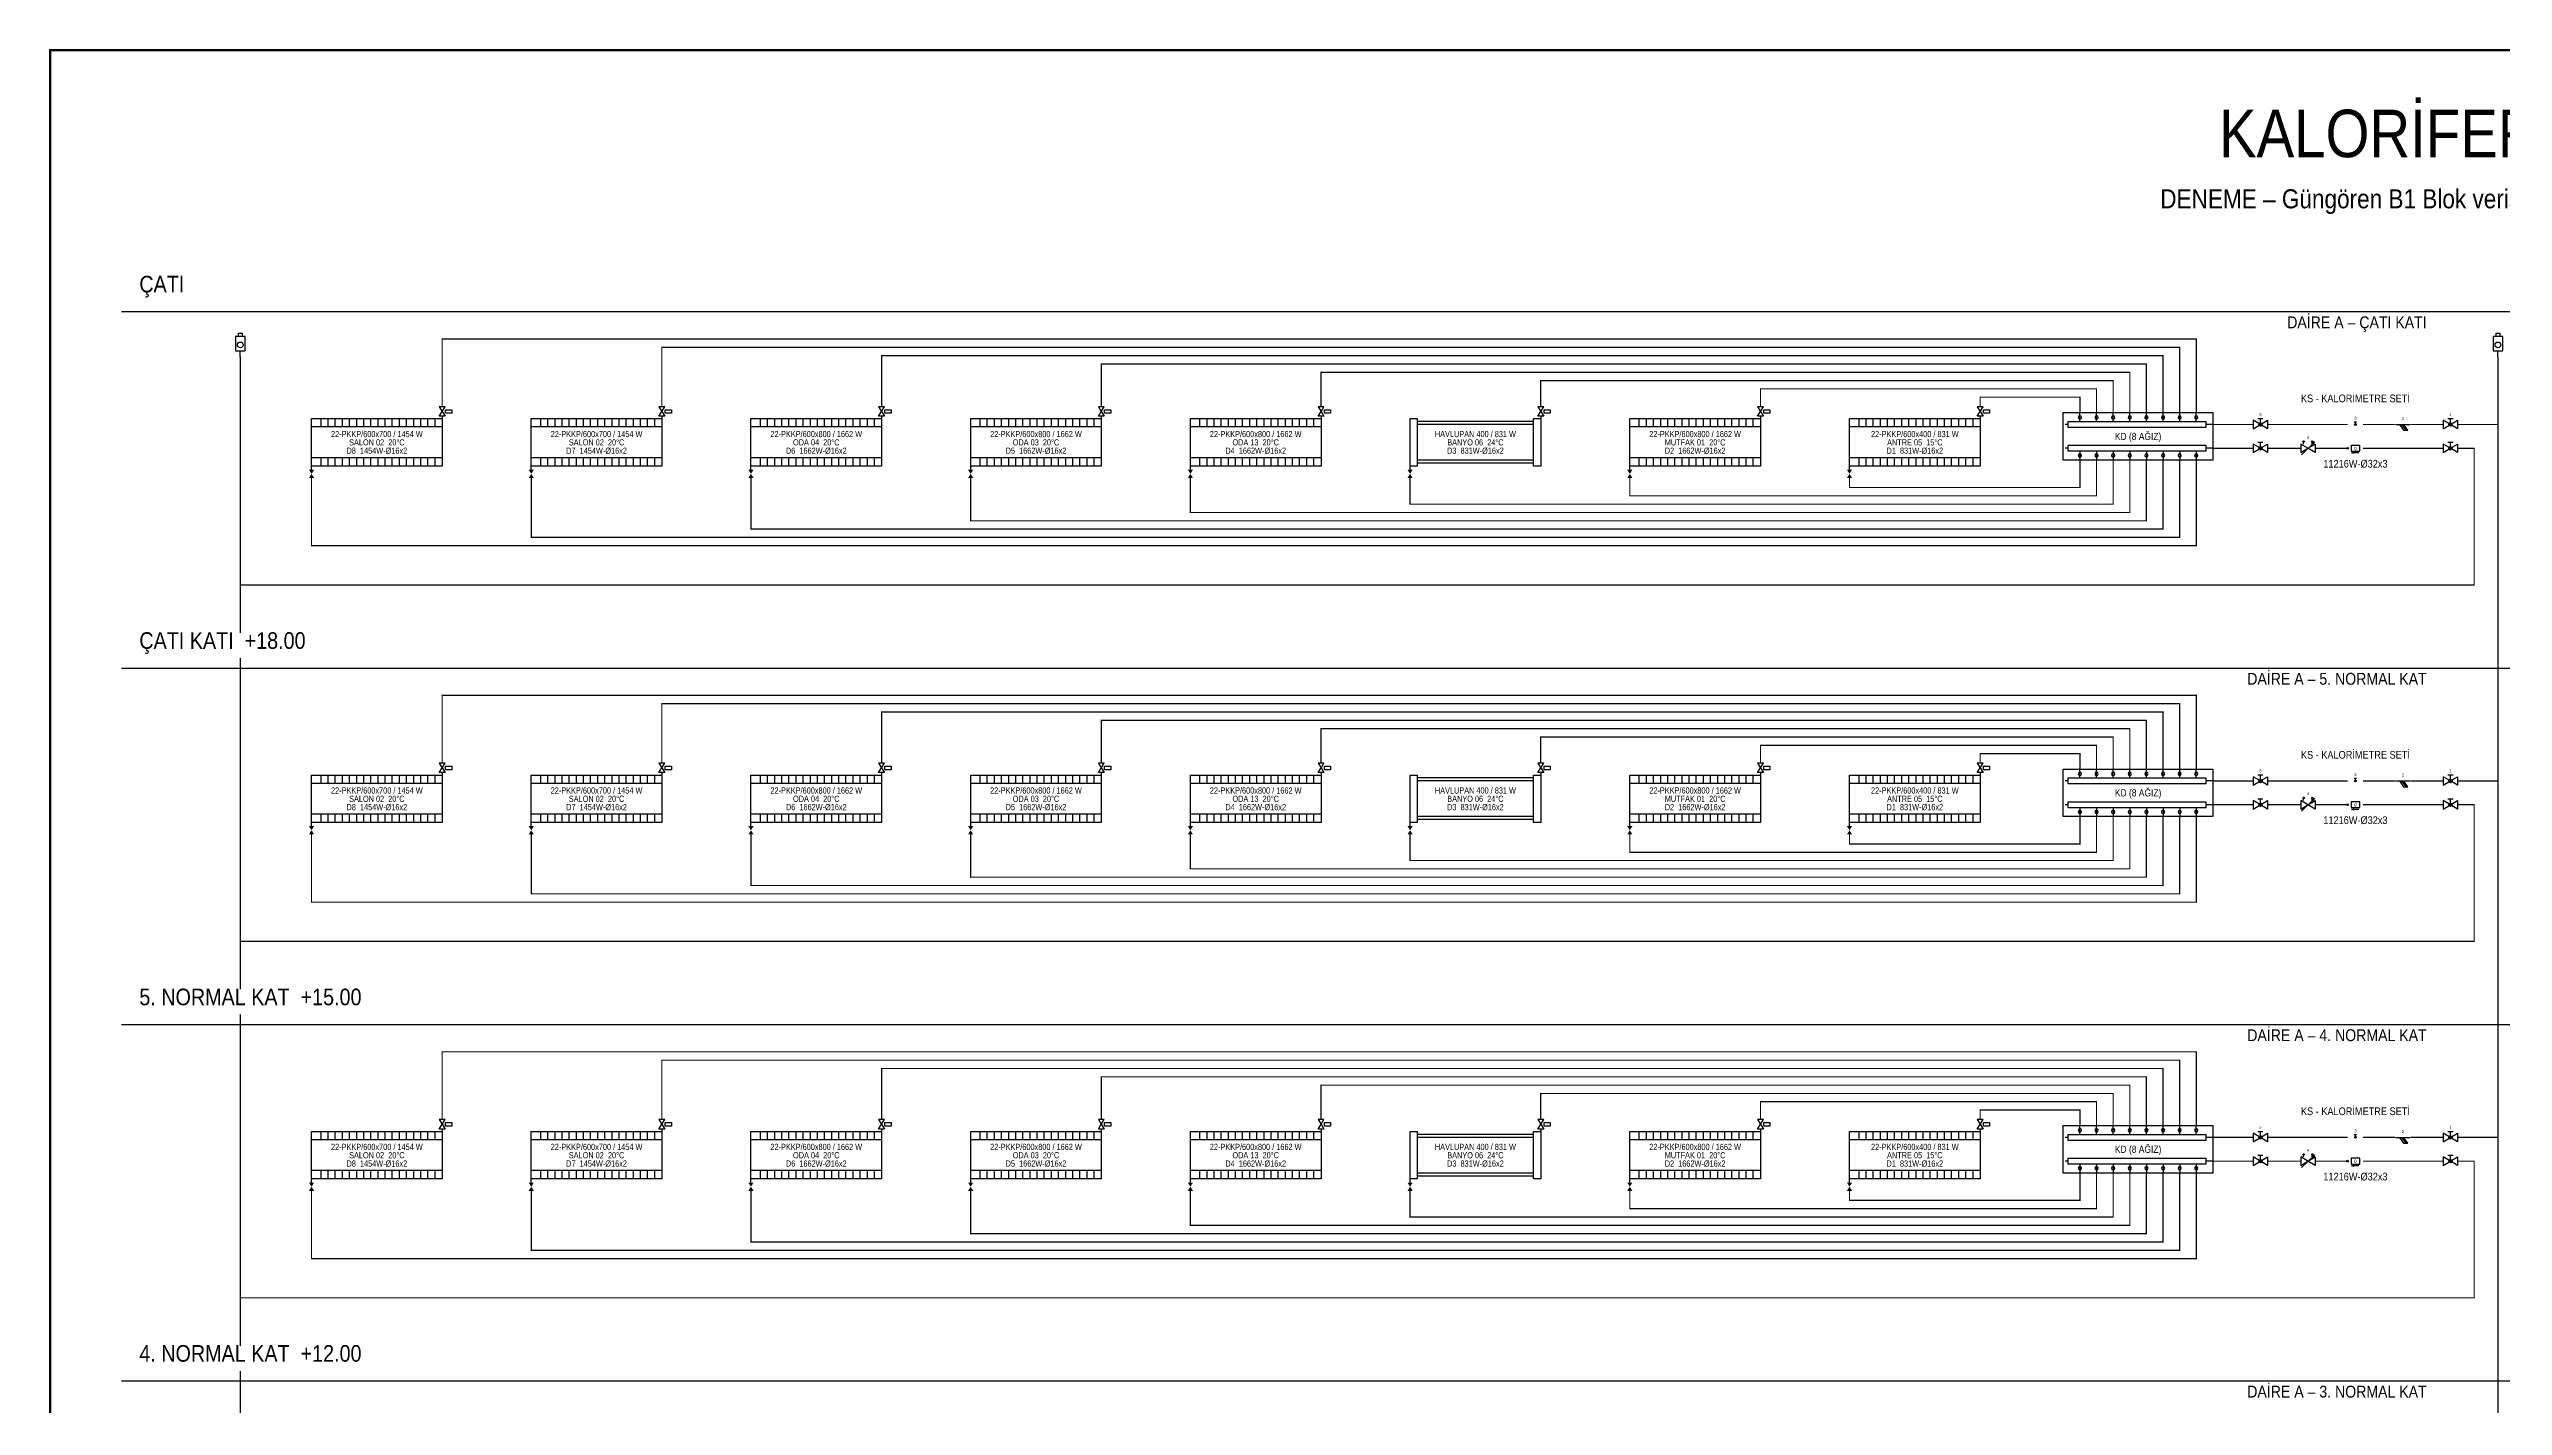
# Model space of a CAD drawing. Header units: centimetres. Extents: x -61 to 14522, y -12981 to 1521.
# Drawn here: x 1939 to 4005, y -1512 to -370 of the extents above; entities that cross this region are included whole.
import ezdxf
from ezdxf.enums import TextEntityAlignment as Align

# ---------------------------------------------------------------- set-up
doc = ezdxf.new("R2010")
doc.units = ezdxf.units.CM
doc.linetypes.add('DASHED', pattern=[1.524, 1.27, -0.254])
for name, color, linetype in [('ROTAS-BASLIK', 7, 'Continuous'), ('ROTAS-CIHAZ', 135, 'Continuous'), ('ROTAS-DENEME', 1, 'Continuous'), ('ROTAS-ISITMA-CAP', 41, 'Continuous'), ('ROTAS-ISITMA-DONUS', 30, 'DASHED'), ('ROTAS-ISITMA-GIDIS', 10, 'Continuous'), ('ROTAS-ISITMA-KOLEKTOR', 6, 'Continuous'), ('ROTAS-ISITMA-SEMBOL', 1, 'Continuous'), ('ROTAS-KAT-BANDI', 8, 'Continuous'), ('ROTAS-MASKE', 7, 'Continuous'), ('ROTAS-PAFTA', 7, 'Continuous'), ('ROTAS-RADYATOR', 2, 'Continuous'), ('ROTAS-VANA', 1, 'Continuous'), ('ROTAS-YAZI', 7, 'Continuous')]:
    doc.layers.add(name, color=color, linetype=linetype)
doc.styles.add('ROTAS', font='arial.ttf')

# ---------------------------------------------------------------- blocks, each defined once
blk = doc.blocks.new('ROTAS-KOLEKTOR-SEMA-8')
for p, q in [((0, 30), (6, 30)), ((14, 32.5), (14, 40)), ((28, 32.5), (28, 40)), ((42, 32.5), (42, 40)), ((56, 32.5), (56, 40)), ((70, 32.5), (70, 40)), ((84, 32.5), (84, 40)), ((98, 32.5), (98, 40)), ((112, 32.5), (112, 40)), ((122, 30), (124.5, 30)), ((0, 10), (6, 10)), ((14, 7.5), (14, 0)), ((28, 7.5), (28, 0)), ((42, 7.5), (42, 0)), ((56, 7.5), (56, 0)), ((70, 7.5), (70, 0)), ((84, 7.5), (84, 0)), ((98, 7.5), (98, 0)), ((112, 7.5), (112, 0)), ((122, 10), (124.5, 10))]:
    blk.add_line(p, q)
for points in [[(0, 0), (126, 0), (126, 40), (0, 40)], [(6, 27.5), (122, 27.5), (122, 32.5), (6, 32.5)], [(6, 7.5), (122, 7.5), (122, 12.5), (6, 12.5)]]:
    blk.add_lwpolyline(points, close=True)
for centre in [(14, 36), (28, 36), (42, 36), (56, 36), (70, 36), (84, 36), (98, 36), (112, 36), (14, 4), (28, 4), (42, 4), (56, 4), (70, 4), (84, 4), (98, 4), (112, 4)]:
    blk.add_circle(centre, 1.4)
blk = doc.blocks.new('ROTAS-R-KURESEL-VANA')
blk.add_hatch(color=7).paths.add_polyline_path([(2.4, 0), (2.3, 0.6), (2.1, 1.2), (1.7, 1.7), (1.2, 2.1), (0.6, 2.3), (0, 2.4), (-0.6, 2.3), (-1.2, 2.1), (-1.7, 1.7), (-2.1, 1.2), (-2.3, 0.6), (-2.4, 0), (-2.3, -0.6), (-2.1, -1.2), (-1.7, -1.7), (-1.2, -2.1), (-0.6, -2.3), (0, -2.4), (0.6, -2.3), (1.2, -2.1), (1.7, -1.7), (2.1, -1.2), (2.3, -0.6)])
for p, q in [((-3.6, 8.4), (3.6, 8.4)), ((0, 2.4), (0, 8.4))]:
    blk.add_line(p, q)
for points in [[(-10, 6), (-10, -6), (0, 0)], [(10, 6), (10, -6), (0, 0)]]:
    blk.add_lwpolyline(points, close=True)
blk.add_circle((0, 0), 2.4)
at = {"style": 'ROTAS'}
blk.add_attdef('NO', text='', height=6, dxfattribs=at).set_placement((0, 11), align=Align.BOTTOM_CENTER)
blk = doc.blocks.new('ROTAS-R-PISLIK-TUTUCU')
for p, q in [((-10, 0), (10, 0)), ((-2, 0), (4, -8))]:
    blk.add_line(p, q)
blk.add_lwpolyline([(-5, 0), (1, -8), (7, -8), (1, 0)])
at = {"style": 'ROTAS'}
blk.add_attdef('NO', text='', height=6, dxfattribs=at).set_placement((0, 5), align=Align.BOTTOM_CENTER)
blk = doc.blocks.new('ROTAS-KALORIMETRE-SENSOR')
blk.add_hatch(color=7).paths.add_polyline_path([(1.2, 0), (1.2, 0.3), (1, 0.6), (0.8, 0.8), (0.6, 1), (0.3, 1.2), (0, 1.2), (-0.3, 1.2), (-0.6, 1), (-0.8, 0.8), (-1, 0.6), (-1.2, 0.3), (-1.2, 0), (-1.2, -0.3), (-1, -0.6), (-0.8, -0.8), (-0.6, -1), (-0.3, -1.2), (0, -1.2), (0.3, -1.2), (0.6, -1), (0.8, -0.8), (1, -0.6), (1.2, -0.3)])
for p, q in [((-1.6, 4), (1.6, 4)), ((0, 1.2), (0, 4))]:
    blk.add_line(p, q)
blk.add_circle((0, 0), 1.2)
at = {"style": 'ROTAS'}
blk.add_attdef('NO', text='', height=6, dxfattribs=at).set_placement((0, 6), align=Align.BOTTOM_CENTER)
blk = doc.blocks.new('ROTAS-R-KALORIMETRE-SOL')
blk.add_hatch(color=7).paths.add_polyline_path([(-9.8, 0), (-9.8, 0.3), (-10, 0.6), (-10.2, 0.8), (-10.4, 1), (-10.7, 1.2), (-11, 1.2), (-11.3, 1.2), (-11.6, 1), (-11.8, 0.8), (-12, 0.6), (-12.2, 0.3), (-12.2, 0), (-12.2, -0.3), (-12, -0.6), (-11.8, -0.8), (-11.6, -1), (-11.3, -1.2), (-11, -1.2), (-10.7, -1.2), (-10.4, -1), (-10.2, -0.8), (-10, -0.6), (-9.8, -0.3)])
blk.add_line((5, -6.5), (-5, -6.5))
blk.add_lwpolyline([(-6, -4), (6, -4), (6, 4), (-6, 4)], close=True)
blk.add_lwpolyline([(-2, -7.5), (-5, -6.5), (-2, -5.5)])
blk.add_circle((-11, 0), 1.2)
at = {"style": 'ROTAS'}
blk.add_text('Q', height=4, dxfattribs=at).set_placement((0, 0), align=Align.MIDDLE_CENTER)
blk.add_attdef('NO', text='', height=6, dxfattribs=at).set_placement((0, 7), align=Align.BOTTOM_CENTER)
blk = doc.blocks.new('ROTAS-BALANS-VANASI')
for p, q in [((-9, -9), (9, 9)), ((-6, 6), (-6, 8.4)), ((6, 6), (6, 8.4))]:
    blk.add_line(p, q)
for points in [[(-10, 6), (-10, -6), (0, 0)], [(10, 6), (10, -6), (0, 0)]]:
    blk.add_lwpolyline(points, close=True)
blk.add_lwpolyline([(5.6, 7.3), (9, 9), (7.3, 5.6)])
for centre in [(-6, 9.4), (6, 9.4)]:
    blk.add_circle(centre, 1)
at = {"style": 'ROTAS'}
blk.add_attdef('NO', text='', height=6, dxfattribs=at).set_placement((0, 12), align=Align.BOTTOM_CENTER)
blk = doc.blocks.new('ROTAS-RADYATOR-SEMA')
for points in [[(107.8, -3), (112.2, -3), (110, -6.5)], [(107.8, -10), (112.2, -10), (110, -6.5)]]:
    blk.add_hatch(color=7).paths.add_polyline_path(points)
for p, q in [((0, 42), (0, 40)), ((0, 33), (110, 33)), ((6, 33), (6, 40)), ((12, 33), (12, 40)), ((18, 33), (18, 40)), ((24, 33), (24, 40)), ((30, 33), (30, 40)), ((36, 33), (36, 40)), ((42, 33), (42, 40)), ((48, 33), (48, 40)), ((54, 33), (54, 40)), ((60, 33), (60, 40)), ((66, 33), (66, 40)), ((72, 33), (72, 40)), ((78, 33), (78, 40)), ((84, 33), (84, 40)), ((90, 33), (90, 40)), ((96, 33), (96, 40)), ((102, 33), (102, 40)), ((0, 7), (110, 7)), ((6, 0), (6, 7)), ((12, 0), (12, 7)), ((18, 0), (18, 7)), ((24, 0), (24, 7)), ((30, 0), (30, 7)), ((36, 0), (36, 7)), ((42, 0), (42, 7)), ((48, 0), (48, 7)), ((54, 0), (54, 7)), ((60, 0), (60, 7)), ((66, 0), (66, 7)), ((72, 0), (72, 7)), ((78, 0), (78, 7)), ((84, 0), (84, 7)), ((90, 0), (90, 7)), ((96, 0), (96, 7)), ((102, 0), (102, 7)), ((110, -3), (110, 0))]:
    blk.add_line(p, q)
for points in [[(-8, 44.5), (-2.8, 44.5), (-2.8, 47.5), (-8, 47.5)], [(-2.5, 50), (2.5, 50), (0, 46)], [(-2.5, 42), (2.5, 42), (0, 46)], [(0, 0), (110, 0), (110, 40), (0, 40)]]:
    blk.add_lwpolyline(points, close=True)
blk = doc.blocks.new('ROTAS-HAVLUPAN-SEMA')
for points in [[(107.8, -3), (112.2, -3), (110, -6.5)], [(107.8, -10), (112.2, -10), (110, -6.5)]]:
    blk.add_hatch(color=7).paths.add_polyline_path(points)
for p, q in [((0, 42), (0, 40)), ((6, 37.5), (104, 37.5)), ((6, 35), (104, 35)), ((6, 5), (104, 5)), ((6, 2.5), (104, 2.5)), ((110, -3), (110, 0))]:
    blk.add_line(p, q)
for points in [[(-8, 44.5), (-2.8, 44.5), (-2.8, 47.5), (-8, 47.5)], [(-2.5, 50), (2.5, 50), (0, 46)], [(-2.5, 42), (2.5, 42), (0, 46)], [(0, 0), (6, 0), (6, 40), (0, 40)], [(104, 0), (110, 0), (110, 40), (104, 40)]]:
    blk.add_lwpolyline(points, close=True)
blk = doc.blocks.new('ROTAS-R-OHAC')
blk.add_line((0, 0), (0, 5))
blk.add_lwpolyline([(-4, 5), (4, 5), (4, 17), (-4, 17)], close=True)
blk.add_lwpolyline([(-1.6, 17), (-1.6, 20), (1.6, 20), (1.6, 17)])
blk.add_circle((0, 10), 2.4)

msp = doc.modelspace()

# ---------------------------------------------------------------- linework, layer by layer
at = {"layer": 'ROTAS-ISITMA-DONUS', "ltscale": 12, "const_width": 1}
for points in [[(2100, -4140), (2100, -629)], [(3761, -706), (3981, -706), (3981, -821), (2100, -821)], [(2160, -731), (2160, -788), (3747, -788), (3747, -716)], [(2345, -731), (2345, -781), (3733, -781), (3733, -716)], [(2530, -731), (2530, -774), (3719, -774), (3719, -716)], [(2715, -731), (2715, -767), (3705, -767), (3705, -716)], [(2900, -731), (2900, -760), (3691, -760), (3691, -716)], [(3085, -731), (3085, -753), (3677, -753), (3677, -716)], [(3270, -731), (3270, -746), (3663, -746), (3663, -716)], [(3455, -731), (3455, -739), (3649, -739), (3649, -716)], [(3761, -1006), (3981, -1006), (3981, -1121), (2100, -1121)], [(2160, -1031), (2160, -1088), (3747, -1088), (3747, -1016)], [(2345, -1031), (2345, -1081), (3733, -1081), (3733, -1016)], [(2530, -1031), (2530, -1074), (3719, -1074), (3719, -1016)], [(2715, -1031), (2715, -1067), (3705, -1067), (3705, -1016)], [(2900, -1031), (2900, -1060), (3691, -1060), (3691, -1016)], [(3085, -1031), (3085, -1053), (3677, -1053), (3677, -1016)], [(3270, -1031), (3270, -1046), (3663, -1046), (3663, -1016)], [(3455, -1031), (3455, -1039), (3649, -1039), (3649, -1016)], [(3761, -1306), (3981, -1306), (3981, -1421), (2100, -1421)], [(2160, -1331), (2160, -1388), (3747, -1388), (3747, -1316)], [(2345, -1331), (2345, -1381), (3733, -1381), (3733, -1316)], [(2530, -1331), (2530, -1374), (3719, -1374), (3719, -1316)], [(2715, -1331), (2715, -1367), (3705, -1367), (3705, -1316)], [(2900, -1331), (2900, -1360), (3691, -1360), (3691, -1316)], [(3085, -1331), (3085, -1353), (3677, -1353), (3677, -1316)], [(3270, -1331), (3270, -1346), (3663, -1346), (3663, -1316)], [(3455, -1331), (3455, -1339), (3649, -1339), (3649, -1316)]]:
    msp.add_lwpolyline(points, dxfattribs=at)
at = {"layer": 'ROTAS-ISITMA-GIDIS', "const_width": 1}
for points in [[(3747, -676), (3747, -614), (2270, -614), (2270, -671)], [(3733, -676), (3733, -621), (2455, -621), (2455, -671)], [(3719, -676), (3719, -628), (2640, -628), (2640, -671)], [(3705, -676), (3705, -635), (2825, -635), (2825, -671)], [(4001, -2791), (4001, -629)], [(3691, -676), (3691, -642), (3010, -642), (3010, -671)], [(3677, -676), (3677, -649), (3195, -649), (3195, -671)], [(3663, -676), (3663, -656), (3380, -656), (3380, -671)], [(3649, -676), (3649, -663), (3565, -663), (3565, -671)], [(4001, -686), (3761, -686)], [(3747, -976), (3747, -914), (2270, -914), (2270, -971)], [(3733, -976), (3733, -921), (2455, -921), (2455, -971)], [(3719, -976), (3719, -928), (2640, -928), (2640, -971)], [(3705, -976), (3705, -935), (2825, -935), (2825, -971)], [(3691, -976), (3691, -942), (3010, -942), (3010, -971)], [(3677, -976), (3677, -949), (3195, -949), (3195, -971)], [(3663, -976), (3663, -956), (3380, -956), (3380, -971)], [(3649, -976), (3649, -963), (3565, -963), (3565, -971)], [(4001, -986), (3761, -986)], [(3747, -1276), (3747, -1214), (2270, -1214), (2270, -1271)], [(3733, -1276), (3733, -1221), (2455, -1221), (2455, -1271)], [(3719, -1276), (3719, -1228), (2640, -1228), (2640, -1271)], [(3705, -1276), (3705, -1235), (2825, -1235), (2825, -1271)], [(3691, -1276), (3691, -1242), (3010, -1242), (3010, -1271)], [(3677, -1276), (3677, -1249), (3195, -1249), (3195, -1271)], [(3663, -1276), (3663, -1256), (3380, -1256), (3380, -1271)], [(3649, -1276), (3649, -1263), (3565, -1263), (3565, -1271)], [(4001, -1286), (3761, -1286)]]:
    msp.add_lwpolyline(points, dxfattribs=at)
at = {"layer": 'ROTAS-KAT-BANDI'}
for points in [[(2000, -591), (6601, -591)], [(2000, -891), (6601, -891)], [(2000, -1191), (6601, -1191)], [(2000, -1491), (6601, -1491)]]:
    msp.add_lwpolyline(points, dxfattribs=at)

# ---------------------------------------------------------------- block references
at = {"layer": 'ROTAS-ISITMA-KOLEKTOR', "xscale": -1}
for p in [(3761, -716), (3761, -1016), (3761, -1316)]:
    msp.add_blockref('ROTAS-KOLEKTOR-SEMA-8', p, dxfattribs=at)
at = {"layer": 'ROTAS-RADYATOR', "xscale": -1}
for name, p in [('ROTAS-RADYATOR-SEMA', (2270, -721)), ('ROTAS-RADYATOR-SEMA', (2455, -721)), ('ROTAS-RADYATOR-SEMA', (2640, -721)), ('ROTAS-RADYATOR-SEMA', (2825, -721)), ('ROTAS-RADYATOR-SEMA', (3010, -721)), ('ROTAS-HAVLUPAN-SEMA', (3195, -721)), ('ROTAS-RADYATOR-SEMA', (3380, -721)), ('ROTAS-RADYATOR-SEMA', (3565, -721)), ('ROTAS-RADYATOR-SEMA', (2270, -1021)), ('ROTAS-RADYATOR-SEMA', (2455, -1021)), ('ROTAS-RADYATOR-SEMA', (2640, -1021)), ('ROTAS-RADYATOR-SEMA', (2825, -1021)), ('ROTAS-RADYATOR-SEMA', (3010, -1021)), ('ROTAS-HAVLUPAN-SEMA', (3195, -1021)), ('ROTAS-RADYATOR-SEMA', (3380, -1021)), ('ROTAS-RADYATOR-SEMA', (3565, -1021)), ('ROTAS-RADYATOR-SEMA', (2270, -1321)), ('ROTAS-RADYATOR-SEMA', (2455, -1321)), ('ROTAS-RADYATOR-SEMA', (2640, -1321)), ('ROTAS-RADYATOR-SEMA', (2825, -1321)), ('ROTAS-RADYATOR-SEMA', (3010, -1321)), ('ROTAS-HAVLUPAN-SEMA', (3195, -1321)), ('ROTAS-RADYATOR-SEMA', (3380, -1321)), ('ROTAS-RADYATOR-SEMA', (3565, -1321))]:
    msp.add_blockref(name, p, dxfattribs=at)
at = {"layer": 'ROTAS-VANA'}
for p in [(2100, -629), (4001, -629)]:
    msp.add_blockref('ROTAS-R-OHAC', p, dxfattribs=at)

# ---------------------------------------------------------------- texts
at = {"layer": 'ROTAS-ISITMA-CAP', "style": 'ROTAS', "width": 0.85}
for s, p in [('D8  1454W-Ø16x2', (2215, -708)), ('D7  1454W-Ø16x2', (2400, -708)), ('D6  1662W-Ø16x2', (2585, -708)), ('D5  1662W-Ø16x2', (2770, -708)), ('D4  1662W-Ø16x2', (2955, -708)), ('D3  831W-Ø16x2', (3140, -708)), ('D2  1662W-Ø16x2', (3325, -708)), ('D1  831W-Ø16x2', (3510, -708)), ('D8  1454W-Ø16x2', (2215, -1008)), ('D7  1454W-Ø16x2', (2400, -1008)), ('D6  1662W-Ø16x2', (2585, -1008)), ('D5  1662W-Ø16x2', (2770, -1008)), ('D4  1662W-Ø16x2', (2955, -1008)), ('D3  831W-Ø16x2', (3140, -1008)), ('D2  1662W-Ø16x2', (3325, -1008)), ('D1  831W-Ø16x2', (3510, -1008)), ('D8  1454W-Ø16x2', (2215, -1308)), ('D7  1454W-Ø16x2', (2400, -1308)), ('D6  1662W-Ø16x2', (2585, -1308)), ('D5  1662W-Ø16x2', (2770, -1308)), ('D4  1662W-Ø16x2', (2955, -1308)), ('D3  831W-Ø16x2', (3140, -1308)), ('D2  1662W-Ø16x2', (3325, -1308)), ('D1  831W-Ø16x2', (3510, -1308))]:
    msp.add_text(s, height=5.2, dxfattribs=at).set_placement(p, align=Align.MIDDLE_CENTER)
at = {"layer": 'ROTAS-RADYATOR', "style": 'ROTAS', "width": 0.85}
for s, p in [('22-PKKP/600x700 / 1454 W', (2215, -694)), ('SALON 02  20°C', (2215, -701)), ('22-PKKP/600x700 / 1454 W', (2400, -694)), ('SALON 02  20°C', (2400, -701)), ('22-PKKP/600x800 / 1662 W', (2585, -694)), ('ODA 04  20°C', (2585, -701)), ('22-PKKP/600x800 / 1662 W', (2770, -694)), ('ODA 03  20°C', (2770, -701)), ('22-PKKP/600x800 / 1662 W', (2955, -694)), ('ODA 13  20°C', (2955, -701)), ('HAVLUPAN 400 / 831 W', (3140, -694)), ('BANYO 06  24°C', (3140, -701)), ('22-PKKP/600x800 / 1662 W', (3325, -694)), ('MUTFAK 01  20°C', (3325, -701)), ('22-PKKP/600x400 / 831 W', (3510, -694)), ('ANTRE 05  15°C', (3510, -701)), ('22-PKKP/600x700 / 1454 W', (2215, -994)), ('22-PKKP/600x700 / 1454 W', (2400, -994)), ('22-PKKP/600x800 / 1662 W', (2585, -994)), ('22-PKKP/600x800 / 1662 W', (2770, -994)), ('22-PKKP/600x800 / 1662 W', (2955, -994)), ('HAVLUPAN 400 / 831 W', (3140, -994)), ('22-PKKP/600x800 / 1662 W', (3325, -994)), ('22-PKKP/600x400 / 831 W', (3510, -994)), ('SALON 02  20°C', (2215, -1001)), ('SALON 02  20°C', (2400, -1001)), ('ODA 04  20°C', (2585, -1001)), ('ODA 03  20°C', (2770, -1001)), ('ODA 13  20°C', (2955, -1001)), ('BANYO 06  24°C', (3140, -1001)), ('MUTFAK 01  20°C', (3325, -1001)), ('ANTRE 05  15°C', (3510, -1001)), ('22-PKKP/600x700 / 1454 W', (2215, -1294)), ('SALON 02  20°C', (2215, -1301)), ('22-PKKP/600x700 / 1454 W', (2400, -1294)), ('SALON 02  20°C', (2400, -1301)), ('22-PKKP/600x800 / 1662 W', (2585, -1294)), ('ODA 04  20°C', (2585, -1301)), ('22-PKKP/600x800 / 1662 W', (2770, -1294)), ('ODA 03  20°C', (2770, -1301)), ('22-PKKP/600x800 / 1662 W', (2955, -1294)), ('ODA 13  20°C', (2955, -1301)), ('HAVLUPAN 400 / 831 W', (3140, -1294)), ('BANYO 06  24°C', (3140, -1301)), ('22-PKKP/600x800 / 1662 W', (3325, -1294)), ('MUTFAK 01  20°C', (3325, -1301)), ('22-PKKP/600x400 / 831 W', (3510, -1294)), ('ANTRE 05  15°C', (3510, -1301))]:
    msp.add_text(s, height=5.2, dxfattribs=at).set_placement(p, align=Align.MIDDLE_CENTER)

# ---------------------------------------------------------------- wipeouts: each hides what was drawn before it
for points in [[(3892.9, -471), (4688.1, -471), (4688.1, -411), (3892.9, -411)], [(3729.5, -508), (4863.5, -508), (4863.5, -484), (3729.5, -484)], [(3842.9, -668.9), (3915.8, -668.9), (3915.8, -659.1), (3842.9, -659.1)], [(3842.9, -968.9), (3915.8, -968.9), (3915.8, -959.1), (3842.9, -959.1)], [(3842.9, -1268.9), (3915.8, -1268.9), (3915.8, -1259.1), (3842.9, -1259.1)]]:
    msp.add_wipeout(points).dxf.layer = 'ROTAS-MASKE'

# ---------------------------------------------------------------- next in the draw order: texts
at = {"layer": 'ROTAS-BASLIK', "style": 'ROTAS', "width": 0.85}
msp.add_text('KALORİFER TESİSAT PROJESİ KOLON ŞEMASI', height=40, dxfattribs=at).set_placement((4300.5, -441), align=Align.MIDDLE_CENTER)
at = {"layer": 'ROTAS-CIHAZ', "style": 'ROTAS', "width": 0.85}
for p in [(3881, -664), (3881, -964), (3881, -1264)]:
    msp.add_text('KS - KALORİMETRE SETİ', height=6.5, dxfattribs=at).set_placement(p, align=Align.MIDDLE_CENTER)
at = {"layer": 'ROTAS-DENEME', "style": 'ROTAS', "width": 0.85}
msp.add_text('DENEME – Güngören B1 Blok verisi; kolektörlü dağıtım, mahal yerleşimi temsilî; düşey ölçek 1/50 (kat yüksekliği 3,00 m), yataylar ölçeksiz', height=16, dxfattribs=at).set_placement((4300.5, -496), align=Align.MIDDLE_CENTER)

# ---------------------------------------------------------------- next in the draw order: wipeouts: each hides what was drawn before it
for points in [[(2011.5, -582.5), (2047.1, -582.5), (2047.1, -561.5), (2011.5, -561.5)], [(3836.6, -610.5), (3938.5, -610.5), (3938.5, -595.5), (3836.6, -595.5)], [(3678.2, -700.5), (3714.8, -700.5), (3714.8, -691.5), (3678.2, -691.5)], [(3794.5, -690), (3807.5, -690), (3807.5, -682), (3794.5, -682)], [(3794.5, -710), (3807.5, -710), (3807.5, -702), (3794.5, -702)], [(3834.5, -710), (3847.5, -710), (3847.5, -702), (3834.5, -702)], [(3874.5, -690), (3887.5, -690), (3887.5, -682), (3874.5, -682)], [(3874.5, -710), (3887.5, -710), (3887.5, -702), (3874.5, -702)], [(3914.5, -690), (3927.5, -690), (3927.5, -682), (3914.5, -682)], [(3954.5, -690), (3967.5, -690), (3967.5, -682), (3954.5, -682)], [(3954.5, -710), (3967.5, -710), (3967.5, -702), (3954.5, -702)], [(2011.5, -882.5), (2139.9, -882.5), (2139.9, -861.5), (2011.5, -861.5)], [(3816.2, -910.5), (3938.5, -910.5), (3938.5, -895.5), (3816.2, -895.5)], [(3678.2, -1000.5), (3714.8, -1000.5), (3714.8, -991.5), (3678.2, -991.5)], [(3794.5, -990), (3807.5, -990), (3807.5, -982), (3794.5, -982)], [(3874.5, -990), (3887.5, -990), (3887.5, -982), (3874.5, -982)], [(3914.5, -990), (3927.5, -990), (3927.5, -982), (3914.5, -982)], [(3954.5, -990), (3967.5, -990), (3967.5, -982), (3954.5, -982)], [(3794.5, -1010), (3807.5, -1010), (3807.5, -1002), (3794.5, -1002)], [(3834.5, -1010), (3847.5, -1010), (3847.5, -1002), (3834.5, -1002)], [(3874.5, -1010), (3887.5, -1010), (3887.5, -1002), (3874.5, -1002)], [(3954.5, -1010), (3967.5, -1010), (3967.5, -1002), (3954.5, -1002)], [(2011.5, -1182.5), (2168.4, -1182.5), (2168.4, -1161.5), (2011.5, -1161.5)], [(3816.2, -1210.5), (3938.5, -1210.5), (3938.5, -1195.5), (3816.2, -1195.5)], [(3678.2, -1300.5), (3714.8, -1300.5), (3714.8, -1291.5), (3678.2, -1291.5)], [(3794.5, -1290), (3807.5, -1290), (3807.5, -1282), (3794.5, -1282)], [(3874.5, -1290), (3887.5, -1290), (3887.5, -1282), (3874.5, -1282)], [(3914.5, -1290), (3927.5, -1290), (3927.5, -1282), (3914.5, -1282)], [(3954.5, -1290), (3967.5, -1290), (3967.5, -1282), (3954.5, -1282)], [(3794.5, -1310), (3807.5, -1310), (3807.5, -1302), (3794.5, -1302)], [(3834.5, -1310), (3847.5, -1310), (3847.5, -1302), (3834.5, -1302)], [(3874.5, -1310), (3887.5, -1310), (3887.5, -1302), (3874.5, -1302)], [(3954.5, -1310), (3967.5, -1310), (3967.5, -1302), (3954.5, -1302)], [(2011.5, -1482.5), (2168.4, -1482.5), (2168.4, -1461.5), (2011.5, -1461.5)], [(3816.2, -1510.5), (3938.5, -1510.5), (3938.5, -1495.5), (3816.2, -1495.5)]]:
    msp.add_wipeout(points).dxf.layer = 'ROTAS-MASKE'

# ---------------------------------------------------------------- next in the draw order: block references
at = {"layer": 'ROTAS-ISITMA-SEMBOL'}
ref = msp.add_blockref('ROTAS-R-KURESEL-VANA', (3801, -686), dxfattribs=dict(at, xscale=0.6, yscale=0.6))
ref.add_attrib('NO', '5', dxfattribs={"layer": '0', "height": 2.4, "style": 'ROTAS'}).set_placement((3801, -679.4), align=Align.BOTTOM_CENTER)
ref = msp.add_blockref('ROTAS-KALORIMETRE-SENSOR', (3881, -686), dxfattribs=dict(at, xscale=0.6, yscale=0.6))
ref.add_attrib('NO', '3', dxfattribs={"layer": '0', "height": 2.4, "style": 'ROTAS'}).set_placement((3881, -682.4), align=Align.BOTTOM_CENTER)
ref = msp.add_blockref('ROTAS-R-PISLIK-TUTUCU', (3921, -686), dxfattribs=dict(at, xscale=0.6, yscale=0.6))
ref.add_attrib('NO', '2', dxfattribs={"layer": '0', "height": 2.4, "style": 'ROTAS'}).set_placement((3921, -683), align=Align.BOTTOM_CENTER)
ref = msp.add_blockref('ROTAS-R-KURESEL-VANA', (3961, -686), dxfattribs=dict(at, xscale=0.6, yscale=0.6))
ref.add_attrib('NO', '1', dxfattribs={"layer": '0', "height": 2.4, "style": 'ROTAS'}).set_placement((3961, -679.4), align=Align.BOTTOM_CENTER)
at = {"layer": 'ROTAS-ISITMA-SEMBOL', "xscale": 0.6, "yscale": 0.6}
for name, p in [('ROTAS-R-KURESEL-VANA', (3801, -706)), ('ROTAS-R-KURESEL-VANA', (3961, -706)), ('ROTAS-R-KALORIMETRE-SOL', (3881, -706)), ('ROTAS-R-KURESEL-VANA', (3801, -1006)), ('ROTAS-R-KALORIMETRE-SOL', (3881, -1006)), ('ROTAS-R-KURESEL-VANA', (3961, -1006)), ('ROTAS-R-KURESEL-VANA', (3801, -1306)), ('ROTAS-R-KURESEL-VANA', (3961, -1306)), ('ROTAS-R-KALORIMETRE-SOL', (3881, -1306))]:
    msp.add_blockref(name, p, dxfattribs=at)
at = {"layer": 'ROTAS-ISITMA-SEMBOL'}
ref = msp.add_blockref('ROTAS-BALANS-VANASI', (3841, -706), dxfattribs=dict(at, xscale=0.6, yscale=0.6))
ref.add_attrib('NO', '4', dxfattribs={"layer": '0', "height": 2.4, "style": 'ROTAS'}).set_placement((3841, -698.8), align=Align.BOTTOM_CENTER)
ref = msp.add_blockref('ROTAS-R-KURESEL-VANA', (3801, -986), dxfattribs=dict(at, xscale=0.6, yscale=0.6))
ref.add_attrib('NO', '5', dxfattribs={"layer": '0', "height": 2.4, "style": 'ROTAS'}).set_placement((3801, -979.4), align=Align.BOTTOM_CENTER)
ref = msp.add_blockref('ROTAS-KALORIMETRE-SENSOR', (3881, -986), dxfattribs=dict(at, xscale=0.6, yscale=0.6))
ref.add_attrib('NO', '3', dxfattribs={"layer": '0', "height": 2.4, "style": 'ROTAS'}).set_placement((3881, -982.4), align=Align.BOTTOM_CENTER)
ref = msp.add_blockref('ROTAS-R-PISLIK-TUTUCU', (3921, -986), dxfattribs=dict(at, xscale=0.6, yscale=0.6))
ref.add_attrib('NO', '2', dxfattribs={"layer": '0', "height": 2.4, "style": 'ROTAS'}).set_placement((3921, -983), align=Align.BOTTOM_CENTER)
ref = msp.add_blockref('ROTAS-R-KURESEL-VANA', (3961, -986), dxfattribs=dict(at, xscale=0.6, yscale=0.6))
ref.add_attrib('NO', '1', dxfattribs={"layer": '0', "height": 2.4, "style": 'ROTAS'}).set_placement((3961, -979.4), align=Align.BOTTOM_CENTER)
ref = msp.add_blockref('ROTAS-BALANS-VANASI', (3841, -1006), dxfattribs=dict(at, xscale=0.6, yscale=0.6))
ref.add_attrib('NO', '4', dxfattribs={"layer": '0', "height": 2.4, "style": 'ROTAS'}).set_placement((3841, -998.8), align=Align.BOTTOM_CENTER)
ref = msp.add_blockref('ROTAS-R-KURESEL-VANA', (3801, -1286), dxfattribs=dict(at, xscale=0.6, yscale=0.6))
ref.add_attrib('NO', '5', dxfattribs={"layer": '0', "height": 2.4, "style": 'ROTAS'}).set_placement((3801, -1279.4), align=Align.BOTTOM_CENTER)
ref = msp.add_blockref('ROTAS-KALORIMETRE-SENSOR', (3881, -1286), dxfattribs=dict(at, xscale=0.6, yscale=0.6))
ref.add_attrib('NO', '3', dxfattribs={"layer": '0', "height": 2.4, "style": 'ROTAS'}).set_placement((3881, -1282.4), align=Align.BOTTOM_CENTER)
ref = msp.add_blockref('ROTAS-R-PISLIK-TUTUCU', (3921, -1286), dxfattribs=dict(at, xscale=0.6, yscale=0.6))
ref.add_attrib('NO', '2', dxfattribs={"layer": '0', "height": 2.4, "style": 'ROTAS'}).set_placement((3921, -1283), align=Align.BOTTOM_CENTER)
ref = msp.add_blockref('ROTAS-R-KURESEL-VANA', (3961, -1286), dxfattribs=dict(at, xscale=0.6, yscale=0.6))
ref.add_attrib('NO', '1', dxfattribs={"layer": '0', "height": 2.4, "style": 'ROTAS'}).set_placement((3961, -1279.4), align=Align.BOTTOM_CENTER)
ref = msp.add_blockref('ROTAS-BALANS-VANASI', (3841, -1306), dxfattribs=dict(at, xscale=0.6, yscale=0.6))
ref.add_attrib('NO', '4', dxfattribs={"layer": '0', "height": 2.4, "style": 'ROTAS'}).set_placement((3841, -1298.8), align=Align.BOTTOM_CENTER)

# ---------------------------------------------------------------- next in the draw order: texts
at = {"layer": 'ROTAS-ISITMA-KOLEKTOR', "style": 'ROTAS', "width": 0.85}
for p in [(3698, -696), (3698, -996), (3698, -1296)]:
    msp.add_text('KD (8 AĞIZ)', height=6, dxfattribs=at).set_placement(p, align=Align.MIDDLE_CENTER)
at = {"layer": 'ROTAS-KAT-BANDI', "style": 'ROTAS', "width": 0.85}
for s, p in [('ÇATI', (2015, -579)), ('ÇATI KATI  +18.00', (2015, -879)), ('5. NORMAL KAT  +15.00', (2015, -1179)), ('4. NORMAL KAT  +12.00', (2015, -1479))]:
    msp.add_text(s, height=14, dxfattribs=at).set_placement(p, align=Align.BOTTOM_LEFT)
at = {"layer": 'ROTAS-YAZI', "style": 'ROTAS', "width": 0.85}
for s, p in [('DAİRE A – ÇATI KATI', (3941, -608)), ('DAİRE A – 5. NORMAL KAT', (3941, -908)), ('DAİRE A – 4. NORMAL KAT', (3941, -1208)), ('DAİRE A – 3. NORMAL KAT', (3941, -1508))]:
    msp.add_text(s, height=10, dxfattribs=at).set_placement(p, align=Align.BOTTOM_RIGHT)

# ---------------------------------------------------------------- next in the draw order: wipeouts: each hides what was drawn before it
for points in [[(3857.9, -723.9), (3900.9, -723.9), (3900.9, -714.1), (3857.9, -714.1)], [(3857.9, -1023.9), (3900.9, -1023.9), (3900.9, -1014.1), (3857.9, -1014.1)], [(3857.9, -1323.9), (3900.9, -1323.9), (3900.9, -1314.1), (3857.9, -1314.1)]]:
    msp.add_wipeout(points).dxf.layer = 'ROTAS-MASKE'

# ---------------------------------------------------------------- next in the draw order: linework, layer by layer
at = {"layer": 'ROTAS-PAFTA', "const_width": 2}
msp.add_lwpolyline([(1940, -6083.2), (9201, -6083.2), (9201, -371), (1940, -371)], close=True, dxfattribs=at)

# ---------------------------------------------------------------- next in the draw order: texts
at = {"layer": 'ROTAS-ISITMA-CAP', "style": 'ROTAS', "width": 0.85}
for p in [(3881, -719), (3881, -1019), (3881, -1319)]:
    msp.add_text('11216W-Ø32x3', height=6.5, dxfattribs=at).set_placement(p, align=Align.MIDDLE_CENTER)

doc.saveas('drawing.dxf')
